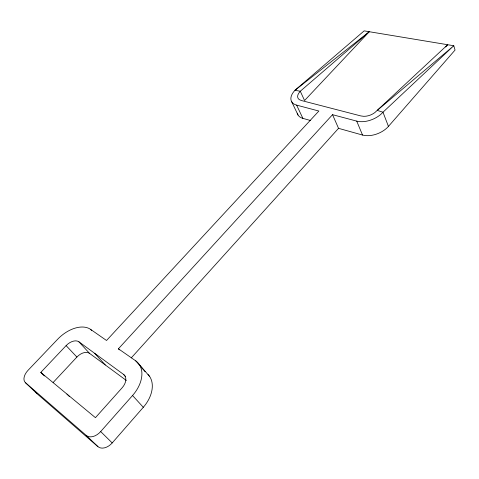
<?xml version="1.0" encoding="UTF-8"?>
<svg xmlns="http://www.w3.org/2000/svg" width="479" height="479" viewBox="0 0 479 479"><rect width="100%" height="100%" fill="white"/><g stroke="black" fill="none" stroke-linecap="round" stroke-linejoin="round"><path stroke-width="0.72" d="M119.361 349.868L118.421 348.79L332.54 114.679L338.539 128.336L362.525 135.048A19.172 11.682 -22.3 0 0 388.445 126.39L455.05 50.067L453.787 45.739L364.154 30.872L294.974 90.286A18.04 10.209 -25.3 0 0 296.627 105.123L318.87 111.038L106.53 340.491L90.609 329.384A28.285 17.591 -42.7 0 0 57.648 339.252L28.01 370.345A11.077 6.706 -44.6 0 0 25.465 382.703L37.069 393.744L97.926 446.638A11.993 8.203 -47.7 0 0 112.206 442.931L143.311 407.294A29.692 20.28 -44.5 0 0 148.071 374.524M445.698 46.966L447.667 44.727L374.847 112.577A11.604 6.916 -22.6 0 1 363.806 116.325L360.885 115.942L301.387 100.518L299.339 99.638A10.76 6.089 -25.3 0 1 298.615 93.387L300.279 91.238L369.297 31.722L304.566 100.524L300.279 91.238L294.974 90.286L369.297 31.722M25.465 382.703L86.196 435.387A12.203 8.191 -47.1 0 0 100.68 431.567L132.551 395.51A30.201 20.226 -43.9 0 0 135.749 360.873L118.421 348.79M131.282 357.861L338.539 128.336M53.133 382.517L76.897 357.053A10.706 6.796 -43.2 0 1 89.543 353.37L126.354 380.464M44.391 375.973L40.787 372.417L66.12 345.61A10.879 6.76 -42.7 0 1 78.921 341.82L123.57 374.416L125.498 376.56M332.54 114.679L356.723 121.115A19.453 11.592 -22.6 0 0 382.984 112.218L453.787 45.739L377.236 110.38L382.984 112.218L388.445 126.39M297.267 113.176A17.795 10.304 -25.2 0 0 302.872 118.367L310.709 120.558M40.787 372.417L95.441 417.67L122.187 387.727A11.61 7.772 -43.9 0 0 123.57 374.416M86.196 435.387L97.926 446.638M100.68 431.567L112.206 442.931M66.916 394.055L69.509 396.624M66.12 345.61L76.897 357.053M78.921 341.82L89.543 353.37M132.551 395.51L143.311 407.294M94.662 353.316L105.296 364.962M90.609 329.384L91.597 330.498M139.383 364.633L149.723 376.59M135.749 360.873L145.137 371.734M291.759 101.871L298.022 115.05M296.627 105.123L302.872 118.367M356.723 121.115L362.525 135.048M37.069 393.744A10.903 6.742 -45.1 0 1 36.003 392.325"/></g></svg>
